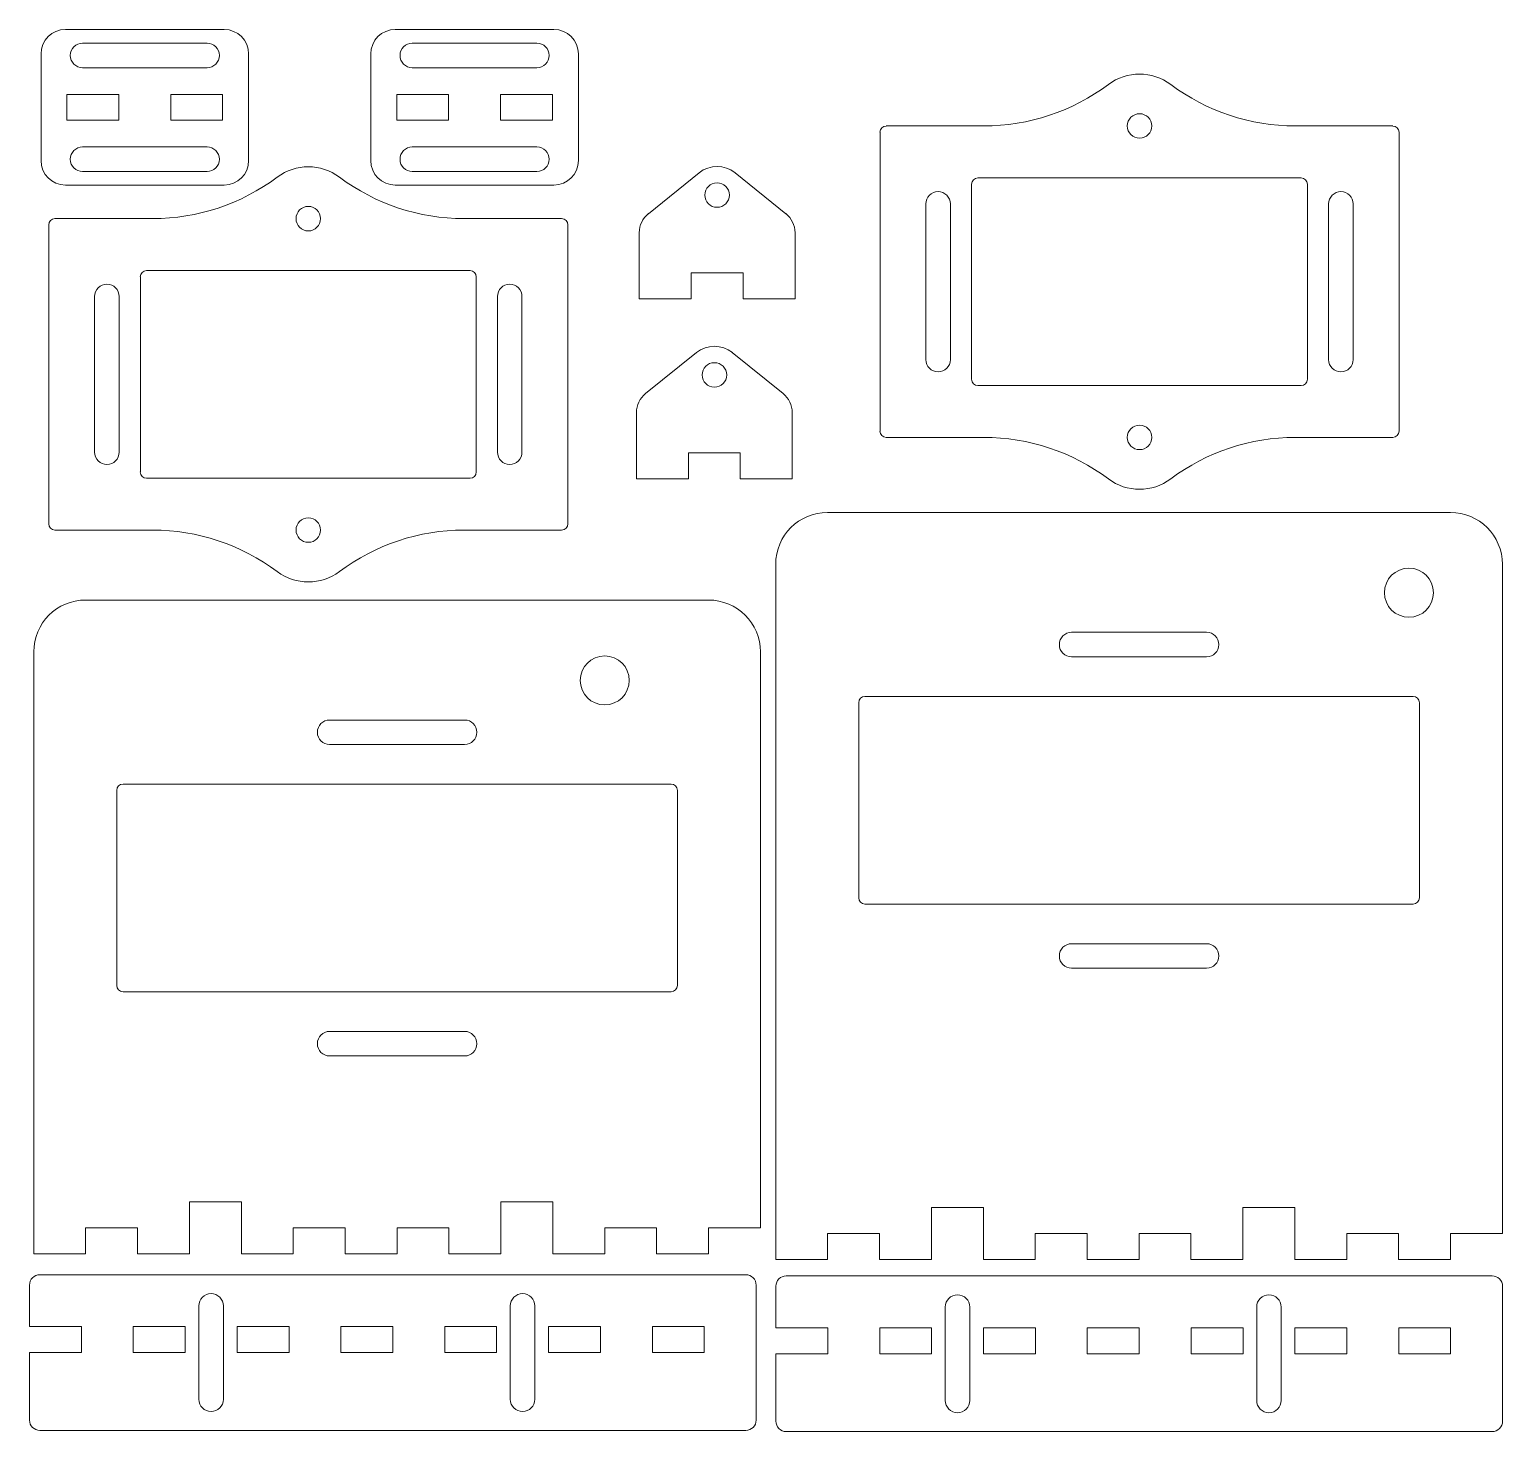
# Model space of a CAD drawing. Header units: millimetres. Extents: x -0.7 to 17.3, y -3.1 to 14.
import ezdxf

# ---------------------------------------------------------------- set-up
doc = ezdxf.new("R2010")
doc.units = ezdxf.units.MM
doc.linetypes.add('K5LT32768', pattern=[0])

msp = doc.modelspace()

# ---------------------------------------------------------------- linework, layer by layer
at = {"color": 7, "linetype": 'K5LT32768', "lineweight": 15}
for p, q in [((1.679, 14.028), (-0.261, 14.028)), ((5.713, 14.028), (3.773, 14.028)), ((-0.561, 13.728), (-0.561, 12.423)), ((1.471, 13.86), (-0.053, 13.86)), ((1.979, 12.423), (1.979, 13.728)), ((3.473, 13.728), (3.473, 12.423)), ((5.505, 13.86), (3.981, 13.86)), ((6.013, 12.423), (6.013, 13.728)), ((-0.053, 13.56), (1.471, 13.56)), ((3.981, 13.56), (5.505, 13.56)), ((0.391, 13.234), (-0.244, 13.234)), ((-0.244, 13.234), (-0.244, 12.917)), ((0.391, 12.917), (0.391, 13.234)), ((1.661, 13.234), (1.026, 13.234)), ((1.026, 13.234), (1.026, 12.917)), ((1.661, 12.917), (1.661, 13.234)), ((4.425, 13.234), (3.79, 13.234)), ((3.79, 13.234), (3.79, 12.917)), ((4.425, 12.917), (4.425, 13.234)), ((5.695, 13.234), (5.06, 13.234)), ((5.06, 13.234), (5.06, 12.917)), ((5.695, 12.917), (5.695, 13.234)), ((-0.244, 12.917), (0.391, 12.917)), ((1.026, 12.917), (1.661, 12.917)), ((3.79, 12.917), (4.425, 12.917)), ((5.06, 12.917), (5.695, 12.917)), ((10.973, 12.847), (9.779, 12.847)), ((14.783, 12.847), (15.976, 12.847)), ((9.703, 9.113), (9.703, 12.77)), ((16.053, 12.77), (16.053, 9.113)), ((1.471, 12.59), (-0.053, 12.59)), ((5.505, 12.59), (3.981, 12.59)), ((-0.053, 12.29), (1.471, 12.29)), ((3.981, 12.29), (5.505, 12.29)), ((6.869, 11.774), (7.491, 12.274)), ((7.93, 12.274), (8.551, 11.774)), ((-0.261, 12.123), (1.679, 12.123)), ((3.773, 12.123), (5.713, 12.123)), ((10.823, 9.748), (10.823, 12.135)), ((10.899, 12.212), (14.856, 12.212)), ((14.933, 9.748), (14.933, 12.135)), ((10.264, 11.894), (10.264, 9.989)), ((10.564, 11.894), (10.564, 9.989)), ((15.191, 11.894), (15.191, 9.989)), ((15.491, 11.894), (15.491, 9.989)), ((-0.466, 7.979), (-0.466, 11.637)), ((0.804, 11.713), (-0.39, 11.713)), ((4.614, 11.713), (5.808, 11.713)), ((5.884, 11.637), (5.884, 7.979)), ((6.758, 11.541), (6.758, 10.732)), ((8.663, 11.541), (8.663, 10.732)), ((0.654, 8.614), (0.654, 11.002)), ((0.73, 11.078), (4.688, 11.078)), ((4.764, 8.614), (4.764, 11.002)), ((7.393, 11.049), (8.028, 11.049)), ((7.393, 11.049), (7.393, 10.732)), ((8.028, 11.049), (8.028, 10.732)), ((0.095, 10.761), (0.095, 8.856)), ((0.395, 10.761), (0.395, 8.856)), ((5.023, 10.761), (5.023, 8.856)), ((5.323, 10.761), (5.323, 8.856)), ((6.758, 10.732), (7.393, 10.732)), ((8.028, 10.732), (8.663, 10.732)), ((6.836, 9.574), (7.457, 10.074)), ((7.896, 10.074), (8.517, 9.574)), ((10.899, 9.672), (14.856, 9.672)), ((6.724, 9.34), (6.724, 8.531)), ((8.629, 9.34), (8.629, 8.531)), ((9.779, 9.037), (10.973, 9.037)), ((14.783, 9.037), (15.976, 9.037)), ((7.359, 8.849), (7.994, 8.849)), ((7.359, 8.849), (7.359, 8.531)), ((7.994, 8.849), (7.994, 8.531)), ((0.73, 8.538), (4.688, 8.538)), ((6.724, 8.531), (7.359, 8.531)), ((7.994, 8.531), (8.629, 8.531)), ((9.062, 8.119), (16.682, 8.119)), ((-0.39, 7.903), (0.804, 7.903)), ((4.614, 7.903), (5.808, 7.903)), ((8.427, -1.021), (8.427, 7.484)), ((17.317, -0.704), (17.317, 7.484)), ((-0.015, 7.047), (7.605, 7.047)), ((12.047, 6.652), (13.698, 6.652)), ((-0.65, -0.951), (-0.65, 6.412)), ((8.24, -0.633), (8.24, 6.412)), ((12.047, 6.352), (13.698, 6.352)), ((9.443, 3.403), (9.443, 5.791)), ((9.519, 5.867), (16.225, 5.867)), ((16.301, 3.403), (16.301, 5.791)), ((2.97, 5.579), (4.621, 5.579)), ((2.97, 5.279), (4.621, 5.279)), ((0.366, 2.33), (0.366, 4.718)), ((0.442, 4.794), (7.148, 4.794)), ((7.224, 2.33), (7.224, 4.718)), ((9.519, 3.327), (16.225, 3.327)), ((12.047, 2.842), (13.698, 2.842)), ((12.047, 2.542), (13.698, 2.542)), ((0.442, 2.254), (7.148, 2.254)), ((2.97, 1.769), (4.621, 1.769)), ((2.97, 1.469), (4.621, 1.469)), ((1.255, -0.316), (1.89, -0.316)), ((1.255, -0.951), (1.255, -0.316)), ((1.89, -0.316), (1.89, -0.951)), ((5.065, -0.316), (5.7, -0.316)), ((5.065, -0.951), (5.065, -0.316)), ((5.7, -0.316), (5.7, -0.951)), ((10.332, -0.386), (10.967, -0.386)), ((10.332, -1.021), (10.332, -0.386)), ((10.967, -0.386), (10.967, -1.021)), ((14.142, -0.386), (14.777, -0.386)), ((14.142, -1.021), (14.142, -0.386)), ((14.777, -0.386), (14.777, -1.021)), ((-0.015, -0.633), (0.62, -0.633)), ((-0.015, -0.951), (-0.015, -0.633)), ((0.62, -0.633), (0.62, -0.951)), ((2.525, -0.633), (3.16, -0.633)), ((2.525, -0.951), (2.525, -0.633)), ((3.16, -0.633), (3.16, -0.951)), ((3.795, -0.633), (4.43, -0.633)), ((3.795, -0.951), (3.795, -0.633)), ((4.43, -0.633), (4.43, -0.951)), ((6.335, -0.633), (6.97, -0.633)), ((6.335, -0.951), (6.335, -0.633)), ((6.97, -0.633), (6.97, -0.951)), ((7.605, -0.633), (8.24, -0.633)), ((7.605, -0.951), (7.605, -0.633)), ((9.062, -0.704), (9.697, -0.704)), ((9.062, -1.021), (9.062, -0.704)), ((9.697, -0.704), (9.697, -1.021)), ((11.602, -0.704), (12.237, -0.704)), ((11.602, -1.021), (11.602, -0.704)), ((12.237, -0.704), (12.237, -1.021)), ((12.872, -0.704), (13.507, -0.704)), ((12.872, -1.021), (12.872, -0.704)), ((13.507, -0.704), (13.507, -1.021)), ((15.412, -0.704), (16.047, -0.704)), ((15.412, -1.021), (15.412, -0.704)), ((16.047, -0.704), (16.047, -1.021)), ((16.682, -0.704), (17.317, -0.704)), ((16.682, -1.021), (16.682, -0.704)), ((-0.65, -0.951), (-0.015, -0.951)), ((0.62, -0.951), (1.255, -0.951)), ((1.89, -0.951), (2.525, -0.951)), ((3.16, -0.951), (3.795, -0.951)), ((4.43, -0.951), (5.065, -0.951)), ((5.7, -0.951), (6.335, -0.951)), ((6.97, -0.951), (7.605, -0.951)), ((8.427, -1.021), (9.062, -1.021)), ((9.697, -1.021), (10.332, -1.021)), ((10.967, -1.021), (11.602, -1.021)), ((12.237, -1.021), (12.872, -1.021)), ((13.507, -1.021), (14.142, -1.021)), ((14.777, -1.021), (15.412, -1.021)), ((16.047, -1.021), (16.682, -1.021)), ((8.061, -1.208), (-0.575, -1.208)), ((17.192, -1.222), (8.556, -1.222)), ((-0.702, -1.843), (-0.702, -1.335)), ((8.188, -2.986), (8.188, -1.335)), ((8.429, -1.857), (8.429, -1.349)), ((17.319, -3), (17.319, -1.349)), ((1.37, -1.589), (1.37, -2.732)), ((1.67, -2.732), (1.67, -1.589)), ((5.18, -1.589), (5.18, -2.732)), ((5.48, -2.732), (5.48, -1.589)), ((10.501, -1.603), (10.501, -2.746)), ((10.801, -2.746), (10.801, -1.603)), ((14.311, -1.603), (14.311, -2.746)), ((14.611, -2.746), (14.611, -1.603)), ((-0.067, -1.843), (-0.702, -1.843)), ((-0.067, -2.161), (-0.067, -1.843)), ((1.203, -1.843), (0.568, -1.843)), ((0.568, -1.843), (0.568, -2.161)), ((1.203, -2.161), (1.203, -1.843)), ((2.473, -1.843), (1.838, -1.843)), ((1.838, -1.843), (1.838, -2.161)), ((2.473, -2.161), (2.473, -1.843)), ((3.743, -1.843), (3.108, -1.843)), ((3.108, -1.843), (3.108, -2.161)), ((3.743, -2.161), (3.743, -1.843)), ((5.013, -1.843), (4.378, -1.843)), ((4.378, -1.843), (4.378, -2.161)), ((5.013, -2.161), (5.013, -1.843)), ((6.283, -1.843), (5.648, -1.843)), ((5.648, -1.843), (5.648, -2.161)), ((6.283, -2.161), (6.283, -1.843)), ((7.553, -1.843), (6.918, -1.843)), ((6.918, -1.843), (6.918, -2.161)), ((7.553, -2.161), (7.553, -1.843)), ((9.064, -1.857), (8.429, -1.857)), ((9.064, -2.174), (9.064, -1.857)), ((10.334, -1.857), (9.699, -1.857)), ((9.699, -1.857), (9.699, -2.174)), ((10.334, -2.174), (10.334, -1.857)), ((11.604, -1.857), (10.969, -1.857)), ((10.969, -1.857), (10.969, -2.174)), ((11.604, -2.174), (11.604, -1.857)), ((12.874, -1.857), (12.239, -1.857)), ((12.239, -1.857), (12.239, -2.174)), ((12.874, -2.174), (12.874, -1.857)), ((14.144, -1.857), (13.509, -1.857)), ((13.509, -1.857), (13.509, -2.174)), ((14.144, -2.174), (14.144, -1.857)), ((15.414, -1.857), (14.779, -1.857)), ((14.779, -1.857), (14.779, -2.174)), ((15.414, -2.174), (15.414, -1.857)), ((16.684, -1.857), (16.049, -1.857)), ((16.049, -1.857), (16.049, -2.174)), ((16.684, -2.174), (16.684, -1.857)), ((-0.702, -2.986), (-0.702, -2.161)), ((-0.702, -2.161), (-0.067, -2.161)), ((0.568, -2.161), (1.203, -2.161)), ((1.838, -2.161), (2.473, -2.161)), ((3.108, -2.161), (3.743, -2.161)), ((4.378, -2.161), (5.013, -2.161)), ((5.648, -2.161), (6.283, -2.161)), ((6.918, -2.161), (7.553, -2.161)), ((8.429, -3), (8.429, -2.174)), ((8.429, -2.174), (9.064, -2.174)), ((9.699, -2.174), (10.334, -2.174)), ((10.969, -2.174), (11.604, -2.174)), ((12.239, -2.174), (12.874, -2.174)), ((13.509, -2.174), (14.144, -2.174)), ((14.779, -2.174), (15.414, -2.174)), ((16.049, -2.174), (16.684, -2.174)), ((-0.575, -3.113), (8.061, -3.113)), ((8.556, -3.127), (17.192, -3.127))]:
    msp.add_line(p, q, dxfattribs=at)
for centre, radius in [((12.878, 12.847), 0.15), ((7.71, 12.002), 0.15), ((2.709, 11.713), 0.15), ((7.677, 9.801), 0.15), ((12.878, 9.037), 0.15), ((2.709, 7.903), 0.15), ((16.174, 7.137), 0.3), ((6.335, 6.064), 0.3)]:
    msp.add_circle(centre, radius, dxfattribs=at)
for centre, radius, start, end in [((-0.261, 13.728), 0.3, 90, 180), ((1.679, 13.728), 0.3, 0, 90), ((3.773, 13.728), 0.3, 90, 180), ((5.713, 13.728), 0.3, 0, 90), ((-0.053, 13.71), 0.15, 90, 270), ((1.471, 13.71), 0.15, 270, 90), ((3.981, 13.71), 0.15, 90, 270), ((5.505, 13.71), 0.15, 270, 90), ((10.973, 15.387), 2.54, 270, 306.8699), ((12.878, 12.847), 0.635, 53.1301, 126.8699), ((14.783, 15.387), 2.54, 233.1301, 270), ((9.779, 12.77), 0.0762, 90, 180), ((15.976, 12.77), 0.0762, 0, 90), ((-0.053, 12.44), 0.15, 90, 270), ((1.471, 12.44), 0.15, 270, 90), ((3.981, 12.44), 0.15, 90, 270), ((5.505, 12.44), 0.15, 270, 90), ((-0.261, 12.423), 0.3, 180, 270), ((1.679, 12.423), 0.3, 270, 0), ((2.709, 11.713), 0.635, 53.1301, 126.8699), ((3.773, 12.423), 0.3, 180, 270), ((5.713, 12.423), 0.3, 270, 0), ((7.71, 12.002), 0.35, 51.1635, 128.8365), ((0.804, 14.253), 2.54, 270, 306.8699), ((4.614, 14.253), 2.54, 233.1301, 270), ((10.899, 12.135), 0.0762, 90, 180), ((14.856, 12.135), 0.0762, 0, 90), ((10.414, 11.894), 0.15, 0, 180), ((15.341, 11.894), 0.15, 0, 180), ((7.058, 11.541), 0.3, 128.8365, 180), ((8.363, 11.541), 0.3, 0, 51.1635), ((-0.39, 11.637), 0.0762, 90, 180), ((5.808, 11.637), 0.0762, 0, 90), ((0.73, 11.002), 0.0762, 90, 180), ((4.688, 11.002), 0.0762, 0, 90), ((0.245, 10.761), 0.15, 0, 180), ((5.173, 10.761), 0.15, 0, 180), ((7.677, 9.801), 0.35, 51.1635, 128.8365), ((10.414, 9.989), 0.15, 180, 0), ((15.341, 9.989), 0.15, 180, 0), ((10.899, 9.748), 0.0762, 180, 270), ((14.856, 9.748), 0.0762, 270, 0), ((7.024, 9.34), 0.3, 128.8365, 180), ((8.329, 9.34), 0.3, 0, 51.1635), ((9.779, 9.113), 0.0762, 180, 270), ((10.973, 6.497), 2.54, 53.1301, 90), ((14.783, 6.497), 2.54, 90, 126.8699), ((15.976, 9.113), 0.0762, 270, 0), ((0.245, 8.856), 0.15, 180, 0), ((5.173, 8.856), 0.15, 180, 0), ((0.73, 8.614), 0.0762, 180, 270), ((4.688, 8.614), 0.0762, 270, 0), ((12.878, 9.037), 0.635, 233.1301, 306.8699), ((9.062, 7.484), 0.635, 90, 180), ((16.682, 7.484), 0.635, 0, 90), ((-0.39, 7.979), 0.0762, 180, 270), ((5.808, 7.979), 0.0762, 270, 0), ((0.804, 5.363), 2.54, 53.1301, 90), ((4.614, 5.363), 2.54, 90, 126.8699), ((2.709, 7.903), 0.635, 233.1301, 306.8699), ((-0.015, 6.412), 0.635, 90, 180), ((7.605, 6.412), 0.635, 0, 90), ((12.047, 6.502), 0.15, 90, 270), ((13.698, 6.502), 0.15, 270, 90), ((9.519, 5.791), 0.0762, 90, 180), ((16.225, 5.791), 0.0762, 0, 90), ((2.97, 5.429), 0.15, 90, 270), ((4.621, 5.429), 0.15, 270, 90), ((0.442, 4.718), 0.0762, 90, 180), ((7.148, 4.718), 0.0762, 0, 90), ((9.519, 3.403), 0.0762, 180, 270), ((16.225, 3.403), 0.0762, 270, 0), ((12.047, 2.692), 0.15, 90, 270), ((13.698, 2.692), 0.15, 270, 90), ((0.442, 2.33), 0.0762, 180, 270), ((7.148, 2.33), 0.0762, 270, 0), ((2.97, 1.619), 0.15, 90, 270), ((4.621, 1.619), 0.15, 270, 90), ((-0.575, -1.335), 0.127, 90, 180), ((8.061, -1.335), 0.127, 0, 90), ((8.556, -1.349), 0.127, 90, 180), ((17.192, -1.349), 0.127, 0, 90), ((1.52, -1.589), 0.15, 0, 180), ((5.33, -1.589), 0.15, 0, 180), ((10.651, -1.603), 0.15, 0, 180), ((14.461, -1.603), 0.15, 0, 180), ((1.52, -2.732), 0.15, 180, 0), ((5.33, -2.732), 0.15, 180, 0), ((10.651, -2.746), 0.15, 180, 0), ((14.461, -2.746), 0.15, 180, 0), ((-0.575, -2.986), 0.127, 180, 270), ((8.061, -2.986), 0.127, 270, 0), ((8.556, -3), 0.127, 180, 270), ((17.192, -3), 0.127, 270, 0)]:
    msp.add_arc(centre, radius, start, end, dxfattribs=at)

doc.saveas('drawing.dxf')
